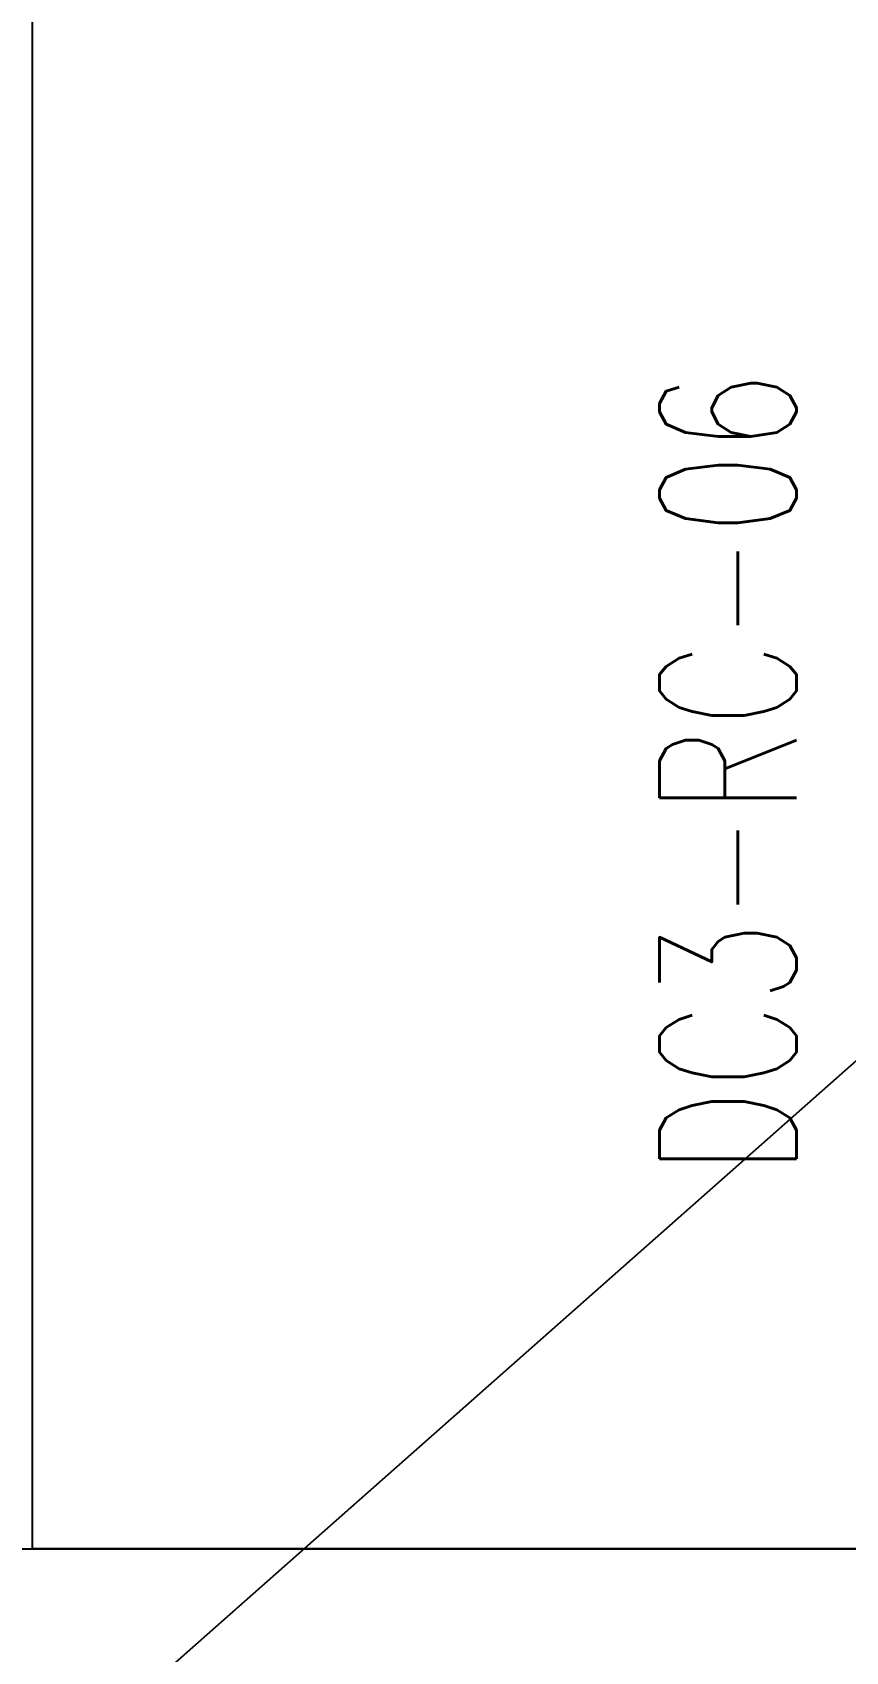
# Model space of a CAD drawing. Extents: x 225000 to 2157367, y 208400 to 840900.
# Drawn here: x 506196 to 506790, y 417727 to 418911 of the extents above; entities that cross this region are included whole.
import ezdxf
from ezdxf.enums import TextEntityAlignment as Align

# ---------------------------------------------------------------- set-up
doc = ezdxf.new("R2010")
doc.units = 0
doc.header["$LTSCALE"] = 10
doc.linetypes.add('XFDC20$0$HIDDEN2', pattern=[0.1875, 0.125, -0.0625])
for name, color, linetype in [('XFDC20$0$A-C-2800 (PH2)', 195, 'XFDC20$0$HIDDEN2'), ('XFM2Q20-DC$0$M-EQ-TEXT', 3, 'Continuous'), ('XFM2Q20-DC$0$RACK-DC1-600X1200', 6, 'Continuous')]:
    doc.layers.add(name, color=color, linetype=linetype)
doc.styles.add('XFM2Q20-DC$0$XFL10-HVAC-EQ-L194205$0$M-TXT', font='simplex.shx', dxfattribs={"width": 0.8, "bigfont": 'chineset.shx'})

# ---------------------------------------------------------------- blocks, each defined once
blk = doc.blocks.new('Data Center Layout_L20')
blk.add_line((511825.59, 222602.31), (498925.59, 211202.31))
blk = doc.blocks.new('XFDC20')
at = {"layer": 'XFDC20$0$A-C-2800 (PH2)', "ltscale": 0.3}
blk.add_line((498925.6, 217802.3), (511825.6, 217802.3), dxfattribs=at)
blk = doc.blocks.new('XFM2Q20-DC')
at = {"layer": 'XFM2Q20-DC$0$RACK-DC1-600X1200'}
blk.add_lwpolyline([(506805.6, 217802.3), (506195.6, 217802.3), (506195.6, 219002.3), (506805.6, 219002.3)], close=True, dxfattribs=at)
at = {"layer": 'XFM2Q20-DC$0$M-EQ-TEXT', "style": 'XFM2Q20-DC$0$XFL10-HVAC-EQ-L194205$0$M-TXT', "width": 0.7}
blk.add_text('DC3-RC-06', height=100, rotation=90, dxfattribs=at).set_placement((506704.1, 218369.3), align=Align.MIDDLE_CENTER)

msp = doc.modelspace()

# ---------------------------------------------------------------- block references
for name in ['Data Center Layout_L20', 'XFDC20', 'XFM2Q20-DC']:
    msp.add_blockref(name, (0, 200000))

doc.saveas('drawing.dxf')
